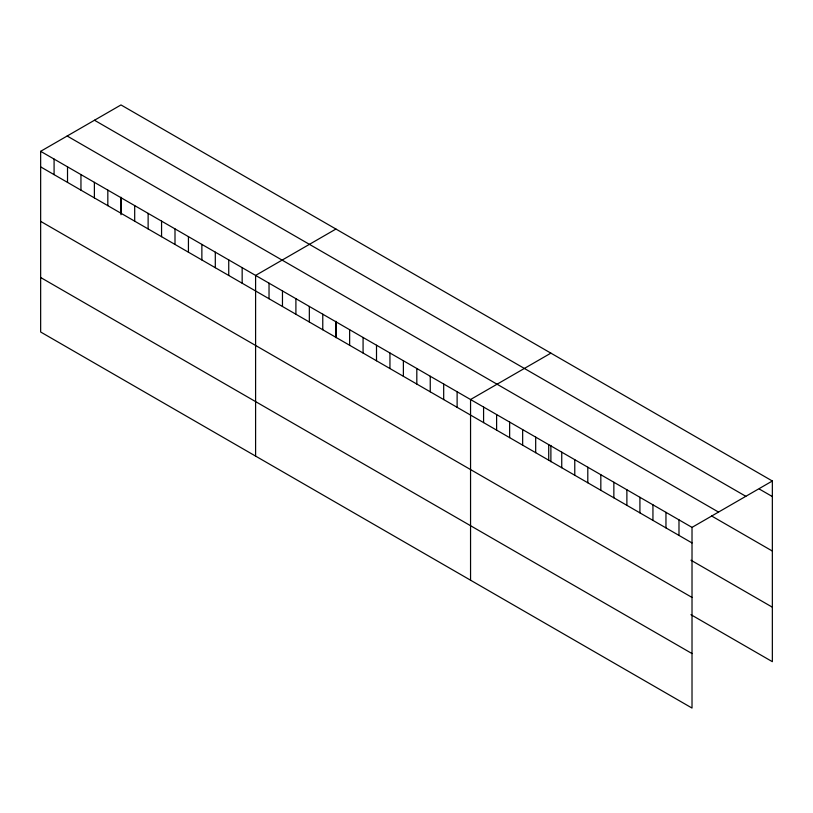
<?xml version="1.0" encoding="UTF-8"?>
<svg xmlns="http://www.w3.org/2000/svg" width="813" height="813" viewBox="0 0 813 813"><rect width="100%" height="100%" fill="white"/><g stroke="black" fill="none" stroke-linecap="round" stroke-linejoin="round"><path stroke-width="1.22" d="M40.65 151.32L692.015 527.383L692.015 708.062L40.65 331.999L40.65 151.32L120.985 104.938L772.35 481.001L772.35 661.68L690.928 614.669M335.932 229.042L255.597 275.424L255.597 456.093M550.889 353.137L470.554 399.518L470.554 580.197M692.015 527.383L772.35 481.001M759.322 489.04L772.35 496.56M94.471 120.243L745.836 496.306M67.164 136.015L718.529 512.078M711.558 515.95L772.35 551.051M40.65 166.878L692.015 542.942M690.928 560.187L772.35 607.189M40.65 221.36L692.015 597.433M40.65 277.507L692.015 653.571M678.987 519.863L678.987 535.411M665.959 512.342L665.959 527.891M652.941 504.822L652.941 520.371M639.912 497.302L639.912 512.851M626.884 489.772L626.884 505.33M613.856 482.251L613.856 497.81M600.827 474.731L600.827 490.29M587.799 467.211L587.799 482.77M574.771 459.691L574.771 475.249M561.742 452.17L561.742 467.729M550.889 445.412L550.889 461.784M548.714 444.65L548.714 460.199M535.686 437.13L535.686 452.678M522.657 429.61L522.657 445.158M509.639 422.089L509.639 437.638M496.611 414.559L496.611 430.118M483.583 407.039L483.583 422.597M457.119 391.764L457.119 407.323M443.685 384.01L443.685 399.559M430.25 376.256L430.25 391.805M416.815 368.492L416.815 384.051M403.38 360.738L403.38 376.297M389.945 352.984L389.945 368.533M376.51 345.23L376.51 360.779M363.076 337.466L363.076 353.025M349.641 329.712L349.641 345.271M336.206 321.958L336.206 337.517M335.932 321.308L335.932 337.68M322.771 314.204L322.771 329.753M309.336 306.44L309.336 321.999M295.902 298.686L295.902 314.245M282.467 290.932L282.467 306.491M269.032 283.178L269.032 298.727M242.162 267.66L242.162 283.219M228.738 259.906L228.738 275.465M215.303 252.152L215.303 267.711M201.868 244.398L201.868 259.947M188.433 236.634L188.433 252.193M174.998 228.88L174.998 244.439M161.563 221.126L161.563 236.685M148.129 213.372L148.129 228.92M134.694 205.618L134.694 221.166M121.259 197.854L121.259 213.413M120.985 197.203L120.985 214.754M107.824 190.1L107.824 205.659M94.389 182.346L94.389 197.894M80.954 174.592L80.954 190.14M67.52 166.828L67.52 182.386M54.085 159.074L54.085 174.632"/></g></svg>
